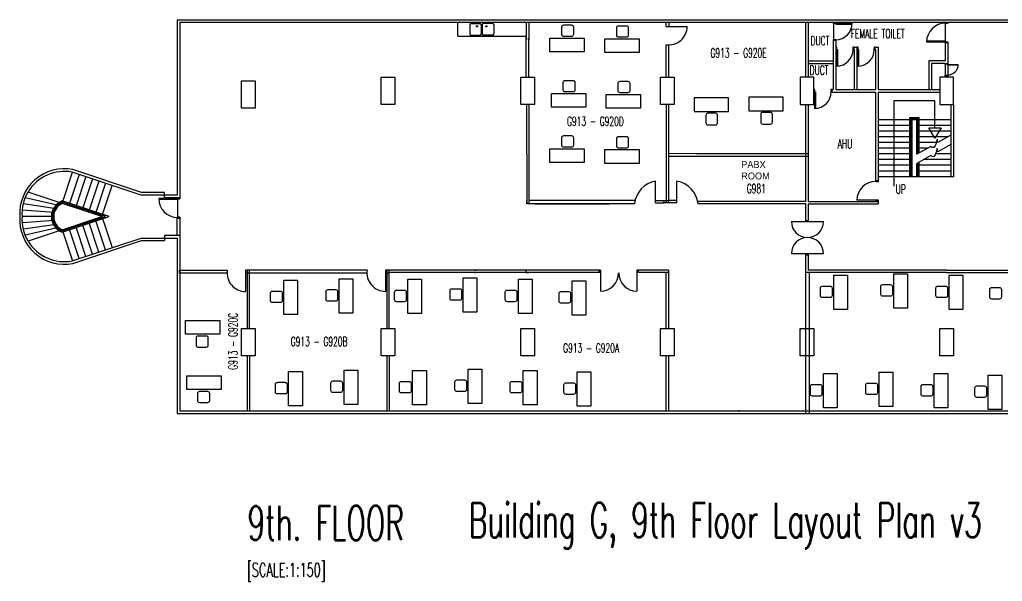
# Model space of a CAD drawing. Header units: feet. Extents: x -1.1 to 56.9, y 7.3 to 23.6.
# Drawn here: x -1.14 to 27.48, y 7.26 to 23.6 of the extents above; entities that cross this region are included whole.
import ezdxf

# ---------------------------------------------------------------- set-up
doc = ezdxf.new("R2010")
doc.units = ezdxf.units.FT
doc.header["$MEASUREMENT"] = 0
doc.layers.add('1', color=1, linetype='Continuous')
doc.layers.add('PLAN', color=7, linetype='Continuous')
doc.styles.add('T400', font='ROMANS.SHX', dxfattribs={"width": 0.6, "height": 400})

msp = doc.modelspace()

# ---------------------------------------------------------------- linework, layer by layer
for p, q in [((11.625, 23.124), (11.625, 23.524)), ((13.628, 18.244), (13.628, 18.335)), ((16.781, 18.335), (13.691, 18.335)), ((17.621, 18.271), (17.625, 18.335)), ((17.625, 18.335), (17.758, 18.335)), ((17.691, 18.337), (17.691, 18.271)), ((13.628, 18.271), (13.628, 18.271)), ((13.868, 18.244), (13.628, 18.244)), ((16.765, 18.244), (13.628, 18.244)), ((17.691, 18.271), (17.621, 18.271)), ((17.761, 18.271), (17.691, 18.271)), ((18.808, 18.31), (18.609, 18.31)), ((18.72, 18.244), (18.617, 18.244)), ((3.516, 16.229), (3.516, 16.315)), ((3.516, 16.315), (4.906, 16.315)), ((4.9, 16.229), (3.516, 16.229)), ((21.749, 16.311), (21.749, 16.273)), ((17.92, 14.616), (17.92, 14.578)), ((21.587, 14.616), (21.587, 14.578)), ((17.758, 12.22), (19.821, 12.22)), ((19.821, 12.22), (19.783, 12.22)), ((19.821, 12.22), (19.859, 12.22)), ((21.587, 12.22), (21.587, 12.22))]:
    msp.add_line(p, q)
at = {"color": 0}
for p, q in [((25.811, 23.524), (25.887, 23.524)), ((25.82, 23.499), (25.82, 23.524)), ((25.82, 23.499), (25.845, 23.499)), ((25.845, 23.499), (25.845, 23.491)), ((25.887, 23.491), (25.845, 23.491)), ((25.887, 23.524), (25.887, 23.491)), ((25.764, 22.95), (25.271, 22.95)), ((25.82, 22.975), (25.272, 22.975)), ((25.82, 22.95), (25.764, 22.95)), ((25.82, 22.95), (25.82, 22.975)), ((25.82, 22.95), (25.845, 22.95)), ((25.82, 22.925), (25.82, 22.95)), ((25.887, 22.925), (25.82, 22.925)), ((25.845, 22.95), (25.845, 22.958)), ((25.845, 22.958), (25.887, 22.958)), ((25.887, 22.958), (25.887, 22.925)), ((23.782, 18.92), (23.858, 18.92)), ((23.791, 18.895), (23.791, 18.92)), ((23.791, 18.895), (23.817, 18.895)), ((23.817, 18.895), (23.817, 18.887)), ((23.858, 18.92), (23.858, 18.887)), ((23.858, 18.887), (23.817, 18.887)), ((3.402, 18.395), (2.909, 18.395)), ((3.458, 18.37), (2.91, 18.37)), ((3.458, 18.395), (3.402, 18.395)), ((3.458, 18.42), (3.458, 18.395)), ((3.525, 18.42), (3.458, 18.42)), ((3.458, 18.395), (3.458, 18.37)), ((3.458, 18.395), (3.483, 18.395)), ((3.483, 18.395), (3.483, 18.387)), ((3.483, 18.387), (3.525, 18.387)), ((3.525, 18.387), (3.525, 18.42)), ((23.735, 18.346), (23.242, 18.346)), ((23.791, 18.346), (23.735, 18.346)), ((23.858, 18.32), (23.782, 18.32)), ((23.791, 18.346), (23.791, 18.371)), ((23.791, 18.346), (23.817, 18.346)), ((23.791, 18.32), (23.791, 18.346)), ((23.817, 18.354), (23.858, 18.354)), ((23.817, 18.346), (23.817, 18.354)), ((23.858, 18.354), (23.858, 18.32)), ((3.449, 17.821), (3.525, 17.821)), ((3.458, 17.846), (3.483, 17.846)), ((3.458, 17.846), (3.458, 17.821)), ((3.483, 17.846), (3.483, 17.854)), ((3.525, 17.854), (3.483, 17.854)), ((3.525, 17.821), (3.525, 17.854))]:
    msp.add_line(p, q, dxfattribs=at)
at = {"elevation": 0.75}
for points in [[(14.304, 23.065), (15.304, 23.065), (15.304, 22.665), (14.304, 22.665)], [(15.9, 23.041), (16.9, 23.041), (16.9, 22.641), (15.9, 22.641)], [(14.345, 21.451), (15.345, 21.451), (15.345, 21.051), (14.345, 21.051)], [(15.942, 21.427), (16.942, 21.427), (16.942, 21.027), (15.942, 21.027)], [(18.5, 20.924), (19.5, 20.924), (19.5, 21.324), (18.5, 21.324)], [(20.097, 20.948), (21.097, 20.948), (21.097, 21.348), (20.097, 21.348)], [(14.304, 19.843), (15.304, 19.843), (15.304, 19.443), (14.304, 19.443)], [(15.9, 19.819), (16.9, 19.819), (16.9, 19.419), (15.9, 19.419)], [(8.166, 15.062), (8.166, 16.062), (8.566, 16.062), (8.566, 15.062)], [(10.164, 15.048), (10.164, 16.048), (10.564, 16.048), (10.564, 15.048)], [(11.778, 15.09), (11.778, 16.09), (12.178, 16.09), (12.178, 15.09)], [(13.386, 15.048), (13.386, 16.048), (13.786, 16.048), (13.786, 15.048)], [(22.566, 15.168), (22.566, 16.168), (22.966, 16.168), (22.966, 15.168)], [(24.32, 15.209), (24.32, 16.209), (24.72, 16.209), (24.72, 15.209)], [(25.929, 15.168), (25.929, 16.168), (26.329, 16.168), (26.329, 15.168)], [(6.552, 15.02), (6.552, 16.02), (6.952, 16.02), (6.952, 15.02)], [(14.952, 15.006), (14.952, 16.006), (15.352, 16.006), (15.352, 15.006)], [(4.691, 14.45), (3.691, 14.45), (3.691, 14.85), (4.691, 14.85)], [(4.732, 12.836), (3.732, 12.836), (3.732, 13.236), (4.732, 13.236)], [(6.693, 12.365), (6.693, 13.365), (7.093, 13.365), (7.093, 12.365)], [(8.307, 12.407), (8.307, 13.407), (8.707, 13.407), (8.707, 12.407)], [(10.305, 12.392), (10.305, 13.392), (10.705, 13.392), (10.705, 12.392)], [(11.919, 12.434), (11.919, 13.434), (12.319, 13.434), (12.319, 12.434)], [(13.527, 12.392), (13.527, 13.392), (13.927, 13.392), (13.927, 12.392)], [(15.094, 12.351), (15.094, 13.351), (15.494, 13.351), (15.494, 12.351)], [(22.272, 12.304), (22.272, 13.304), (22.672, 13.304), (22.672, 12.304)], [(23.886, 12.346), (23.886, 13.346), (24.286, 13.346), (24.286, 12.346)], [(25.495, 12.304), (25.495, 13.304), (25.895, 13.304), (25.895, 12.304)], [(27.061, 12.262), (27.061, 13.262), (27.461, 13.262), (27.461, 12.262)]]:
    msp.add_lwpolyline(points, close=True, dxfattribs=at)
at = {"color": 0}
for centre, start, end in [((25.82, 22.95), 90, 180), ((23.791, 18.346), 90, 180), ((3.458, 18.395), 180, 270)]:
    msp.add_arc(centre, 0.549, start, end, dxfattribs=at)
at = {"layer": '1', "color": 0}
for p, q in [((17.682, 23.524), (17.682, 23.405)), ((17.768, 23.524), (17.768, 23.405)), ((17.765, 19.714), (18.574, 19.706)), ((17.765, 19.629), (18.029, 19.629)), ((18.029, 19.629), (21.815, 19.629)), ((18.574, 19.706), (21.818, 19.706)), ((17.382, 18.335), (17.625, 18.335)), ((18.001, 18.335), (17.758, 18.335)), ((13.868, 18.244), (13.628, 18.244)), ((17.382, 18.271), (17.621, 18.271)), ((18.001, 18.271), (17.761, 18.271)), ((21.749, 18.244), (18.715, 18.244)), ((21.753, 18.244), (18.72, 18.244)), ((21.749, 18.31), (18.803, 18.31)), ((21.753, 18.31), (18.808, 18.31)), ((8.977, 16.315), (5.439, 16.312)), ((5.558, 16.312), (5.439, 16.312)), ((5.5, 14.627), (5.5, 16.312)), ((9.629, 16.315), (9.51, 16.315)), ((9.566, 14.627), (9.566, 16.312)), ((8.971, 16.229), (5.439, 16.226)), ((5.558, 16.226), (5.439, 16.226)), ((9.629, 16.229), (9.51, 16.229)), ((21.749, 16.244), (21.749, 15.66)), ((21.852, 16.244), (21.852, 15.66)), ((21.749, 15.66), (21.749, 12.16)), ((21.852, 15.66), (21.852, 12.16))]:
    msp.add_line(p, q, dxfattribs=at)
at = {"layer": 'PLAN', "color": 0}
for p, q in [((3.449, 23.6), (3.449, 18.496)), ((3.449, 23.6), (28.331, 23.6)), ((3.525, 23.524), (3.525, 18.42)), ((3.525, 23.524), (28.331, 23.524)), ((11.999, 23.486), (12.266, 23.486)), ((12.632, 23.486), (12.365, 23.486)), ((21.749, 23.524), (21.749, 21.929)), ((21.825, 23.524), (21.825, 21.929)), ((22.558, 23.491), (22.558, 23.524)), ((22.558, 23.524), (22.625, 23.524)), ((22.599, 23.491), (22.558, 23.491)), ((22.558, 23.491), (22.558, 23.024)), ((22.599, 23.499), (22.599, 23.491)), ((22.625, 23.499), (22.599, 23.499)), ((22.625, 23.524), (22.625, 23.499)), ((22.625, 23.499), (22.681, 23.499)), ((22.625, 23.499), (22.625, 23.474)), ((22.625, 23.474), (23.107, 23.474)), ((22.681, 23.499), (23.107, 23.499)), ((25.82, 22.975), (25.82, 23.499)), ((11.966, 23.453), (11.966, 23.186)), ((12.299, 23.453), (12.299, 23.186)), ((12.332, 23.453), (12.332, 23.186)), ((12.665, 23.453), (12.665, 23.186)), ((11.625, 23.124), (13.615, 23.124)), ((11.999, 23.153), (12.266, 23.153)), ((12.632, 23.153), (12.365, 23.153)), ((13.625, 23.058), (13.625, 23.024)), ((13.625, 23.058), (13.625, 23.024)), ((13.691, 23.058), (13.691, 23.024)), ((13.691, 23.058), (13.691, 23.024)), ((22.625, 22.991), (22.549, 22.991)), ((22.549, 22.991), (22.549, 21.567)), ((22.558, 22.991), (22.558, 23.024)), ((22.558, 23.024), (22.599, 23.024)), ((22.599, 23.016), (22.599, 23.024)), ((22.625, 23.016), (22.599, 23.016)), ((22.625, 23.016), (22.625, 22.991)), ((22.625, 22.991), (22.625, 22.984)), ((22.625, 22.991), (22.625, 21.567)), ((25.82, 22.925), (25.811, 22.925)), ((25.811, 22.925), (25.811, 22.405)), ((25.887, 22.925), (25.887, 21.929)), ((22.658, 22.8), (22.625, 22.8)), ((22.625, 22.8), (22.625, 22.734)), ((22.625, 22.734), (22.65, 22.734)), ((22.65, 22.759), (22.658, 22.759)), ((22.65, 22.734), (22.65, 22.759)), ((22.65, 22.734), (22.65, 22.677)), ((22.65, 22.734), (22.675, 22.734)), ((22.65, 22.677), (22.65, 22.251)), ((22.658, 22.759), (22.658, 22.8)), ((22.675, 22.734), (22.675, 22.252)), ((23.125, 22.8), (23.125, 22.759)), ((23.158, 22.8), (23.125, 22.8)), ((23.133, 22.759), (23.125, 22.759)), ((23.133, 22.734), (23.133, 22.759)), ((23.133, 22.734), (23.158, 22.734)), ((23.158, 22.8), (23.241, 22.8)), ((23.158, 22.734), (23.158, 22.8)), ((23.158, 22.734), (23.165, 22.734)), ((23.165, 22.734), (23.165, 21.567)), ((23.275, 22.8), (23.241, 22.8)), ((23.241, 22.8), (23.241, 22.734)), ((23.241, 22.8), (23.241, 21.567)), ((23.241, 22.734), (23.267, 22.734)), ((23.267, 22.759), (23.275, 22.759)), ((23.267, 22.734), (23.267, 22.759)), ((23.267, 22.734), (23.267, 22.677)), ((23.267, 22.734), (23.292, 22.734)), ((23.267, 22.677), (23.267, 22.251)), ((23.275, 22.759), (23.275, 22.8)), ((23.292, 22.734), (23.292, 22.252)), ((23.775, 22.8), (23.741, 22.8)), ((23.741, 22.8), (23.741, 22.759)), ((23.749, 22.759), (23.741, 22.759)), ((23.749, 22.734), (23.749, 22.759)), ((23.749, 22.734), (23.775, 22.734)), ((23.775, 22.8), (23.858, 22.8)), ((23.775, 22.734), (23.775, 22.8)), ((23.775, 22.734), (23.782, 22.734)), ((23.782, 22.734), (23.782, 21.567)), ((23.858, 22.8), (23.858, 21.567)), ((21.825, 22.4), (22.549, 22.4)), ((21.825, 22.324), (22.549, 22.324)), ((25.335, 22.405), (25.335, 21.567)), ((25.811, 22.405), (25.335, 22.405)), ((25.411, 22.329), (25.411, 21.567)), ((25.811, 22.329), (25.411, 22.329)), ((25.811, 22.329), (25.811, 21.929)), ((25.811, 22.296), (25.811, 22.329)), ((25.811, 22.329), (25.887, 22.329)), ((25.877, 22.329), (25.877, 22.304)), ((25.852, 22.296), (25.811, 22.296)), ((25.852, 22.304), (25.852, 22.296)), ((25.877, 22.304), (25.852, 22.304)), ((25.877, 22.304), (25.877, 22.283)), ((25.877, 22.3), (25.922, 22.3)), ((25.877, 22.283), (26.195, 22.283)), ((25.922, 22.3), (26.195, 22.3)), ((25.811, 21.953), (25.811, 21.986)), ((25.811, 21.986), (25.852, 21.986)), ((25.887, 21.953), (25.811, 21.953)), ((25.852, 21.978), (25.852, 21.986)), ((25.877, 21.978), (25.852, 21.978)), ((25.877, 21.991), (25.877, 21.953)), ((22.02, 21.567), (21.987, 21.567)), ((21.987, 21.567), (21.987, 21.5)), ((21.987, 21.5), (22.012, 21.5)), ((22.012, 21.526), (22.02, 21.526)), ((22.012, 21.5), (22.012, 21.526)), ((22.012, 21.5), (22.012, 21.444)), ((22.012, 21.5), (22.037, 21.5)), ((22.02, 21.526), (22.02, 21.567)), ((22.037, 21.5), (22.037, 21.018)), ((22.487, 21.567), (22.487, 21.526)), ((22.52, 21.567), (22.487, 21.567)), ((22.495, 21.526), (22.487, 21.526)), ((22.495, 21.5), (22.495, 21.526)), ((22.495, 21.5), (22.52, 21.5)), ((22.52, 21.567), (22.549, 21.567)), ((22.52, 21.5), (22.52, 21.567)), ((22.52, 21.5), (22.52, 21.491)), ((22.52, 21.491), (23.782, 21.491)), ((22.625, 21.567), (23.782, 21.567)), ((23.782, 21.491), (23.782, 18.92)), ((23.858, 21.567), (25.653, 21.567)), ((23.858, 21.491), (25.653, 21.491)), ((23.858, 21.491), (23.858, 18.92)), ((22.012, 21.444), (22.012, 21.018)), ((24.321, 21.237), (24.321, 18.752)), ((25.514, 21.237), (24.321, 21.237)), ((25.514, 20.458), (25.514, 21.237)), ((21.749, 21.129), (21.749, 18.311)), ((21.825, 21.129), (21.825, 18.311)), ((25.977, 21.129), (25.977, 19.03)), ((26.053, 21.129), (26.053, 19.03)), ((23.858, 20.691), (24.784, 20.691)), ((24.784, 20.758), (25.051, 20.758)), ((24.784, 19.03), (24.784, 20.758)), ((24.818, 20.724), (25.018, 20.724)), ((24.818, 19.03), (24.818, 20.724)), ((24.818, 20.691), (25.018, 20.691)), ((24.851, 19.03), (24.851, 20.691)), ((24.984, 19.683), (24.984, 20.691)), ((25.018, 19.701), (25.018, 20.724)), ((25.051, 19.72), (25.051, 20.758)), ((25.051, 20.691), (25.977, 20.691)), ((24.784, 20.525), (23.858, 20.525)), ((24.784, 20.359), (23.858, 20.359)), ((24.851, 20.525), (24.818, 20.525)), ((24.851, 20.359), (24.818, 20.359)), ((25.018, 20.525), (24.984, 20.525)), ((25.018, 20.359), (24.984, 20.359)), ((25.977, 20.525), (25.051, 20.525)), ((25.977, 20.359), (25.051, 20.359)), ((24.784, 20.193), (23.858, 20.193)), ((24.851, 20.193), (24.818, 20.193)), ((25.018, 20.193), (24.984, 20.193)), ((25.9, 20.193), (25.051, 20.193)), ((25.977, 20.236), (25.595, 20.023)), ((24.784, 20.027), (23.858, 20.027)), ((24.784, 19.861), (23.858, 19.861)), ((24.851, 20.027), (24.818, 20.027)), ((24.851, 19.861), (24.818, 19.861)), ((25.018, 20.027), (24.984, 20.027)), ((25.391, 19.909), (24.984, 19.683)), ((25.018, 19.861), (24.984, 19.861)), ((25.552, 20.027), (25.051, 20.027)), ((25.304, 19.861), (25.051, 19.861)), ((25.977, 19.972), (25.595, 19.759)), ((24.784, 19.695), (23.858, 19.695)), ((24.784, 19.529), (23.858, 19.529)), ((24.851, 19.695), (24.818, 19.695)), ((24.851, 19.529), (24.818, 19.529)), ((25.018, 19.695), (24.984, 19.695)), ((25.391, 19.646), (24.984, 19.419)), ((25.977, 19.529), (25.181, 19.529)), ((25.977, 19.695), (25.531, 19.695)), ((2.413, 18.572), (0.413, 19.237)), ((24.784, 19.363), (23.858, 19.363)), ((24.784, 19.196), (23.858, 19.196)), ((24.851, 19.363), (24.818, 19.363)), ((24.851, 19.363), (24.818, 19.363)), ((24.851, 19.196), (24.818, 19.196)), ((24.851, 19.196), (24.818, 19.196)), ((24.984, 19.03), (24.984, 19.419)), ((25.018, 19.363), (24.984, 19.363)), ((25.018, 19.196), (24.984, 19.196)), ((25.018, 19.03), (25.018, 19.437)), ((25.051, 19.03), (25.051, 19.456)), ((25.977, 19.363), (25.051, 19.363)), ((25.977, 19.196), (25.051, 19.196)), ((0.101, 18.255), (0.402, 19.161)), ((0.594, 19.097), (0.293, 18.192)), ((2.401, 18.496), (0.394, 19.163)), ((0.786, 19.033), (0.485, 18.128)), ((0.978, 18.969), (0.677, 18.064)), ((1.17, 18.905), (0.869, 18)), ((26.053, 19.03), (23.858, 19.03)), ((24.851, 19.03), (24.818, 19.03)), ((1.362, 18.842), (1.061, 17.936)), ((1.253, 17.872), (1.554, 18.778)), ((-0.001, 18.191), (-0.975, 18.419)), ((0.101, 18.255), (-0.892, 18.585)), ((3.449, 18.496), (2.401, 18.496)), ((3.08, 18.572), (2.413, 18.572)), ((3.08, 18.42), (3.08, 18.572)), ((3.525, 18.42), (3.08, 18.42)), ((3.458, 18.42), (3.449, 18.42)), ((3.458, 18.37), (3.458, 17.846)), ((3.525, 18.42), (3.525, 18.387)), ((23.858, 18.32), (23.858, 18.244)), ((-0.13, 17.991), (-1.06, 18.058)), ((-0.08, 18.101), (-1.031, 18.242)), ((13.868, 18.244), (16.034, 18.244)), ((21.749, 18.244), (21.749, 17.727)), ((21.825, 18.311), (23.858, 18.311)), ((21.825, 18.244), (21.825, 17.727)), ((21.825, 18.244), (23.858, 18.244)), ((-0.147, 17.872), (-1.06, 17.872)), ((-0.13, 17.753), (-1.06, 17.687)), ((1.17, 16.839), (0.869, 17.745)), ((1.362, 16.903), (1.061, 17.808)), ((1.253, 17.872), (1.554, 16.967)), ((3.449, 17.324), (3.449, 17.821)), ((3.525, 17.854), (3.525, 17.324)), ((-0.08, 17.644), (-1.031, 17.503)), ((-0.001, 17.554), (-0.975, 17.326)), ((0.101, 17.489), (-0.892, 17.159)), ((0.101, 17.489), (0.402, 16.584)), ((0.594, 16.648), (0.293, 17.553)), ((0.786, 16.712), (0.485, 17.617)), ((0.978, 16.775), (0.677, 17.681)), ((0.394, 16.581), (2.401, 17.248)), ((0.413, 16.508), (2.413, 17.172)), ((2.401, 17.248), (3.449, 17.248)), ((2.413, 17.172), (3.08, 17.172)), ((3.004, 17.248), (3.08, 17.248)), ((3.08, 17.324), (3.08, 17.172)), ((3.525, 17.324), (3.08, 17.324)), ((3.449, 17.248), (3.449, 12.144)), ((3.525, 17.324), (3.525, 12.22)), ((21.749, 17.264), (21.749, 17.258)), ((21.825, 17.261), (21.825, 17.26)), ((21.749, 16.794), (21.749, 16.244)), ((21.825, 16.794), (21.825, 16.311)), ((11.308, 16.311), (9.625, 16.311)), ((11.308, 16.244), (9.625, 16.244)), ((15.771, 16.311), (11.308, 16.311)), ((15.771, 16.244), (11.308, 16.244)), ((12.141, 16.311), (12.108, 16.311)), ((12.141, 16.244), (12.108, 16.244)), ((15.738, 16.244), (15.738, 16.311)), ((15.738, 16.244), (15.738, 16.311)), ((17.758, 16.311), (16.838, 16.311)), ((17.758, 16.244), (16.838, 16.244)), ((16.871, 16.244), (16.871, 16.311)), ((16.871, 16.244), (16.871, 16.311)), ((22.22, 16.244), (21.749, 16.244)), ((25.853, 16.311), (21.825, 16.311)), ((22.22, 16.311), (21.825, 16.311)), ((25.853, 16.244), (21.825, 16.244)), ((25.853, 16.311), (31.173, 16.309)), ((25.853, 16.244), (31.173, 16.239)), ((3.449, 12.144), (33.987, 12.144)), ((3.525, 12.22), (33.987, 12.22))]:
    msp.add_line(p, q, dxfattribs=at)
at = {"layer": 'PLAN', "color": 0, "linetype": 'Continuous'}
for p, q in [((7.749, 23.524), (7.825, 23.524)), ((13.615, 23.524), (13.615, 23.058)), ((13.691, 23.524), (13.691, 23.058)), ((14.65, 23.167, 1.5), (14.65, 23.392, 1.5)), ((14.706, 23.448, 1.5), (14.931, 23.448, 1.5)), ((14.987, 23.392, 1.5), (14.987, 23.167, 1.5)), ((16.247, 23.143, 1.5), (16.247, 23.368, 1.5)), ((16.303, 23.425, 1.5), (16.528, 23.425, 1.5)), ((16.584, 23.368, 1.5), (16.584, 23.143, 1.5)), ((17.682, 23.405), (18.302, 23.405)), ((13.615, 21.929), (13.615, 23.085)), ((13.691, 23.024), (13.691, 23.058)), ((13.691, 21.929), (13.691, 23.058)), ((14.931, 23.111, 1.5), (14.706, 23.111, 1.5)), ((16.528, 23.087, 1.5), (16.303, 23.087, 1.5)), ((17.682, 22.872), (17.682, 21.929)), ((17.758, 22.866), (17.758, 21.929)), ((14.692, 21.553, 1.5), (14.692, 21.778, 1.5)), ((14.748, 21.834, 1.5), (14.973, 21.834, 1.5)), ((15.029, 21.778, 1.5), (15.029, 21.553, 1.5)), ((16.288, 21.529, 1.5), (16.288, 21.754, 1.5)), ((16.345, 21.811, 1.5), (16.57, 21.811, 1.5)), ((16.626, 21.754, 1.5), (16.626, 21.529, 1.5)), ((14.973, 21.497, 1.5), (14.748, 21.497, 1.5)), ((16.57, 21.473, 1.5), (16.345, 21.473, 1.5)), ((13.625, 21.129), (13.628, 18.271)), ((13.691, 21.129), (13.691, 18.244)), ((17.691, 21.129), (17.691, 18.337)), ((17.758, 21.129), (17.758, 18.271)), ((20.724, 20.902, 1.5), (20.499, 20.902, 1.5)), ((18.846, 20.822, 1.5), (18.846, 20.597, 1.5)), ((19.128, 20.878, 1.5), (18.903, 20.878, 1.5)), ((19.184, 20.597, 1.5), (19.184, 20.822, 1.5)), ((20.443, 20.846, 1.5), (20.443, 20.621, 1.5)), ((20.781, 20.621, 1.5), (20.781, 20.846, 1.5)), ((18.903, 20.54, 1.5), (19.128, 20.54, 1.5)), ((20.499, 20.564, 1.5), (20.724, 20.564, 1.5)), ((14.65, 19.945, 1.5), (14.65, 20.17, 1.5)), ((14.706, 20.226, 1.5), (14.931, 20.226, 1.5)), ((14.987, 20.17, 1.5), (14.987, 19.945, 1.5)), ((16.247, 19.921, 1.5), (16.247, 20.146, 1.5)), ((16.303, 20.202, 1.5), (16.528, 20.202, 1.5)), ((16.584, 20.146, 1.5), (16.584, 19.921, 1.5)), ((14.931, 19.889, 1.5), (14.706, 19.889, 1.5)), ((16.528, 19.865, 1.5), (16.303, 19.865, 1.5)), ((17.382, 18.267), (17.382, 18.9)), ((18.001, 18.267), (18.001, 18.9)), ((21.735, 17.761), (21.825, 17.761)), ((21.335, 17.727), (22.268, 17.727)), ((21.335, 16.794), (22.268, 16.794)), ((21.749, 16.761), (21.825, 16.761)), ((5.439, 16.312), (5.439, 15.692)), ((5.558, 14.616), (5.558, 16.312)), ((9.51, 16.315), (9.51, 15.695)), ((9.625, 14.616), (9.625, 16.312)), ((12.108, 16.311), (12.141, 16.311)), ((12.108, 16.311), (12.141, 16.311)), ((12.108, 16.244), (12.141, 16.244)), ((13.615, 16.244), (13.615, 16.311)), ((13.615, 16.244), (13.691, 16.244)), ((15.738, 16.311), (15.738, 16.244)), ((15.771, 16.311), (15.771, 15.702)), ((16.838, 16.311), (16.838, 15.702)), ((16.871, 16.311), (16.871, 16.244)), ((17.682, 16.244), (17.682, 14.616)), ((17.758, 16.311), (17.758, 14.616)), ((7.838, 15.746, 1.5), (8.063, 15.746, 1.5)), ((11.451, 15.773, 1.5), (11.676, 15.773, 1.5)), ((22.183, 15.57, 1.5), (22.183, 15.795, 1.5)), ((22.239, 15.851, 1.5), (22.464, 15.851, 1.5)), ((22.52, 15.795, 1.5), (22.52, 15.57, 1.5)), ((23.937, 15.612, 1.5), (23.937, 15.837, 1.5)), ((23.993, 15.893, 1.5), (24.218, 15.893, 1.5)), ((24.275, 15.837, 1.5), (24.275, 15.612, 1.5)), ((25.545, 15.57, 1.5), (25.545, 15.795, 1.5)), ((25.601, 15.851, 1.5), (25.826, 15.851, 1.5)), ((25.883, 15.795, 1.5), (25.883, 15.57, 1.5)), ((27.112, 15.528, 1.5), (27.112, 15.753, 1.5)), ((27.168, 15.81, 1.5), (27.393, 15.81, 1.5)), ((27.449, 15.753, 1.5), (27.449, 15.528, 1.5)), ((6.168, 15.423, 1.5), (6.168, 15.648, 1.5)), ((6.224, 15.704, 1.5), (6.449, 15.704, 1.5)), ((6.506, 15.648, 1.5), (6.506, 15.423, 1.5)), ((7.782, 15.465, 1.5), (7.782, 15.69, 1.5)), ((8.12, 15.69, 1.5), (8.12, 15.465, 1.5)), ((9.78, 15.45, 1.5), (9.78, 15.675, 1.5)), ((9.837, 15.732, 1.5), (10.062, 15.732, 1.5)), ((10.118, 15.675, 1.5), (10.118, 15.45, 1.5)), ((11.394, 15.492, 1.5), (11.394, 15.717, 1.5)), ((11.732, 15.717, 1.5), (11.732, 15.492, 1.5)), ((13.003, 15.45, 1.5), (13.003, 15.675, 1.5)), ((13.059, 15.732, 1.5), (13.284, 15.732, 1.5)), ((13.34, 15.675, 1.5), (13.34, 15.45, 1.5)), ((14.569, 15.409, 1.5), (14.569, 15.634, 1.5)), ((14.625, 15.69, 1.5), (14.85, 15.69, 1.5)), ((14.906, 15.634, 1.5), (14.906, 15.409, 1.5)), ((22.464, 15.514, 1.5), (22.239, 15.514, 1.5)), ((24.218, 15.556, 1.5), (23.993, 15.556, 1.5)), ((25.826, 15.514, 1.5), (25.601, 15.514, 1.5)), ((27.393, 15.472, 1.5), (27.168, 15.472, 1.5)), ((6.449, 15.367, 1.5), (6.224, 15.367, 1.5)), ((8.063, 15.408, 1.5), (7.838, 15.408, 1.5)), ((10.062, 15.394, 1.5), (9.837, 15.394, 1.5)), ((11.676, 15.436, 1.5), (11.451, 15.436, 1.5)), ((13.284, 15.394, 1.5), (13.059, 15.394, 1.5)), ((14.85, 15.352, 1.5), (14.625, 15.352, 1.5)), ((4.007, 14.123, 1.5), (4.007, 14.348, 1.5)), ((4.063, 14.404, 1.5), (4.288, 14.404, 1.5)), ((4.344, 14.348, 1.5), (4.344, 14.123, 1.5)), ((4.288, 14.066, 1.5), (4.063, 14.066, 1.5)), ((5.482, 13.816), (5.482, 12.22)), ((5.558, 13.816), (5.558, 12.22)), ((9.549, 13.816), (9.549, 12.22)), ((9.625, 13.816), (9.625, 12.22)), ((17.682, 13.816), (17.682, 12.22)), ((17.758, 13.816), (17.758, 12.22)), ((6.309, 12.767, 1.5), (6.309, 12.992, 1.5)), ((6.366, 13.049, 1.5), (6.591, 13.049, 1.5)), ((6.647, 12.992, 1.5), (6.647, 12.767, 1.5)), ((7.923, 12.809, 1.5), (7.923, 13.034, 1.5)), ((7.98, 13.09, 1.5), (8.205, 13.09, 1.5)), ((8.261, 13.034, 1.5), (8.261, 12.809, 1.5)), ((9.922, 12.795, 1.5), (9.922, 13.02, 1.5)), ((9.978, 13.076, 1.5), (10.203, 13.076, 1.5)), ((10.259, 13.02, 1.5), (10.259, 12.795, 1.5)), ((11.536, 12.837, 1.5), (11.536, 13.062, 1.5)), ((11.592, 13.118, 1.5), (11.817, 13.118, 1.5)), ((11.873, 13.062, 1.5), (11.873, 12.837, 1.5)), ((13.144, 12.795, 1.5), (13.144, 13.02, 1.5)), ((13.2, 13.076, 1.5), (13.425, 13.076, 1.5)), ((13.481, 13.02, 1.5), (13.481, 12.795, 1.5)), ((14.71, 12.753, 1.5), (14.71, 12.978, 1.5)), ((14.766, 13.034, 1.5), (14.991, 13.034, 1.5)), ((15.048, 12.978, 1.5), (15.048, 12.753, 1.5)), ((21.889, 12.706, 1.5), (21.889, 12.931, 1.5)), ((21.945, 12.988, 1.5), (22.17, 12.988, 1.5)), ((22.226, 12.931, 1.5), (22.226, 12.706, 1.5)), ((23.503, 12.748, 1.5), (23.503, 12.973, 1.5)), ((23.559, 13.029, 1.5), (23.784, 13.029, 1.5)), ((23.841, 12.973, 1.5), (23.841, 12.748, 1.5)), ((25.111, 12.706, 1.5), (25.111, 12.931, 1.5)), ((25.167, 12.988, 1.5), (25.392, 12.988, 1.5)), ((25.449, 12.931, 1.5), (25.449, 12.706, 1.5)), ((26.678, 12.665, 1.5), (26.678, 12.89, 1.5)), ((26.734, 12.946, 1.5), (26.959, 12.946, 1.5)), ((27.015, 12.89, 1.5), (27.015, 12.665, 1.5)), ((4.049, 12.509, 1.5), (4.049, 12.734, 1.5)), ((4.105, 12.79, 1.5), (4.33, 12.79, 1.5)), ((4.386, 12.734, 1.5), (4.386, 12.509, 1.5)), ((6.591, 12.711, 1.5), (6.366, 12.711, 1.5)), ((8.205, 12.753, 1.5), (7.98, 12.753, 1.5)), ((10.203, 12.739, 1.5), (9.978, 12.739, 1.5)), ((11.817, 12.78, 1.5), (11.592, 12.78, 1.5)), ((13.425, 12.739, 1.5), (13.2, 12.739, 1.5)), ((14.991, 12.697, 1.5), (14.766, 12.697, 1.5)), ((22.17, 12.65, 1.5), (21.945, 12.65, 1.5)), ((23.784, 12.692, 1.5), (23.559, 12.692, 1.5)), ((25.392, 12.65, 1.5), (25.167, 12.65, 1.5)), ((26.959, 12.608, 1.5), (26.734, 12.608, 1.5)), ((4.33, 12.452, 1.5), (4.105, 12.452, 1.5))]:
    msp.add_line(p, q, dxfattribs=at)
at = {"layer": 'PLAN', "color": 0}
for points in [[(5.32, 21.022), (5.32, 21.822), (5.72, 21.822), (5.72, 21.022)], [(5.32, 21.022), (5.32, 21.822), (5.72, 21.822), (5.72, 21.022)], [(9.387, 21.129), (9.387, 21.929), (9.787, 21.929), (9.787, 21.129)], [(9.387, 21.129), (9.387, 21.929), (9.787, 21.929), (9.787, 21.129)], [(13.453, 21.129), (13.453, 21.929), (13.853, 21.929), (13.853, 21.129)], [(13.453, 21.129), (13.453, 21.929), (13.853, 21.929), (13.853, 21.129)], [(17.52, 21.129), (17.52, 21.929), (17.92, 21.929), (17.92, 21.129)], [(17.52, 21.129), (17.52, 21.929), (17.92, 21.929), (17.92, 21.129)], [(21.987, 21.129), (21.987, 21.929), (21.587, 21.929), (21.587, 21.129)], [(21.987, 21.129), (21.987, 21.929), (21.587, 21.929), (21.587, 21.129)], [(26.053, 21.129), (26.053, 21.929), (25.653, 21.929), (25.653, 21.129)], [(26.053, 21.129), (26.053, 21.929), (25.653, 21.929), (25.653, 21.129)], [(25.514, 20.148), (25.335, 20.458), (25.693, 20.458)], [(5.32, 13.816), (5.32, 14.616), (5.72, 14.616), (5.72, 13.816)], [(5.32, 13.816), (5.32, 14.616), (5.72, 14.616), (5.72, 13.816)], [(5.32, 13.816), (5.32, 14.616), (5.72, 14.616), (5.72, 13.816)], [(5.32, 13.816), (5.32, 14.616), (5.72, 14.616), (5.72, 13.816)], [(9.387, 13.816), (9.387, 14.616), (9.787, 14.616), (9.787, 13.816)], [(9.387, 13.816), (9.387, 14.616), (9.787, 14.616), (9.787, 13.816)], [(13.453, 13.816), (13.453, 14.616), (13.853, 14.616), (13.853, 13.816)], [(13.453, 13.816), (13.453, 14.616), (13.853, 14.616), (13.853, 13.816)], [(17.52, 13.816), (17.52, 14.616), (17.92, 14.616), (17.92, 13.816)], [(17.52, 13.816), (17.52, 14.616), (17.92, 14.616), (17.92, 13.816)], [(21.587, 13.816), (21.587, 14.616), (21.987, 14.616), (21.987, 13.816)], [(21.587, 13.816), (21.587, 14.616), (21.987, 14.616), (21.987, 13.816)], [(25.653, 13.816), (25.653, 14.616), (26.053, 14.616), (26.053, 13.816)], [(25.653, 13.816), (25.653, 14.616), (26.053, 14.616), (26.053, 13.816)]]:
    msp.add_lwpolyline(points, close=True, dxfattribs=at)
msp.add_lwpolyline([(-0.892, 17.159, -0.153003), (-1.06, 17.872, -0.153003), (-0.892, 18.585, -0.153003)], format="xyb", dxfattribs=at)
for points in [[(1.465, 17.872), (0.098, 18.326, 0.687639), (0.098, 17.418)], [(1.359, 17.872), (0.099, 18.291, 0.668729), (0.099, 17.454)], [(1.253, 17.872), (0.101, 18.255, 0.647887), (0.101, 17.489)]]:
    msp.add_lwpolyline(points, format="xyb", close=True, dxfattribs=at)
at = {"layer": 'PLAN', "color": 0, "linetype": 'Continuous'}
for centre in [(12.181, 23.406), (12.45, 23.406)]:
    msp.add_circle(centre, 0.0167, dxfattribs=at)
at = {"layer": 'PLAN', "color": 0}
for centre, radius, start, end in [((11.999, 23.453), 0.0333, 90, 180), ((12.266, 23.453), 0.0333, 0, 90), ((12.365, 23.453), 0.0333, 90, 180), ((12.632, 23.453), 0.0333, 0, 90), ((22.625, 23.499), 0.483, 270, 0), ((11.999, 23.186), 0.0333, 180, 270), ((12.266, 23.186), 0.0333, 270, 0), ((12.365, 23.186), 0.0333, 180, 270), ((12.632, 23.186), 0.0333, 270, 360), ((22.65, 22.734), 0.483, 270, 0), ((23.267, 22.734), 0.483, 270, 0), ((25.886, 22.3), 0.309, 268.333, 0), ((22.012, 21.5), 0.483, 270, 0), ((0.162, 17.961), 1.301, 78.8444, 183.8872), ((0.162, 17.961), 1.225, 79.0655, 149.3329), ((0.162, 17.784), 1.301, 176.1128, 281.1556), ((0.162, 17.784), 1.225, 210.6671, 280.9345)]:
    msp.add_arc(centre, radius, start, end, dxfattribs=at)
at = {"layer": 'PLAN', "color": 0, "linetype": 'Continuous'}
for centre, radius, start, end in [((17.759, 23.409), 0.543, 261.7259, 359.5762), ((17.512, 18.16), 0.752, 100.0209, 173.5554), ((17.87, 18.16), 0.752, 6.4446, 79.9791), ((21.801, 17.727), 0.467, 180, 0), ((21.801, 16.794), 0.467, 0, 180), ((5.443, 16.235), 0.543, 171.7259, 269.5762), ((9.514, 16.238), 0.543, 171.7259, 269.5762), ((15.771, 16.235), 0.533, 270, 360), ((16.838, 16.235), 0.533, 180, 270)]:
    msp.add_arc(centre, radius, start, end, dxfattribs=at)
at = {"layer": 'PLAN', "color": 0, "linetype": 'Continuous', "extrusion": (0, 0, -1)}
for centre, major_axis, start_param, end_param in [((14.706, 23.392, 1.5), (-0.0398, 0.0398), 5.497787, 7.068583), ((14.931, 23.392, 1.5), (-0.0398, 0.0398), 0.785398, 2.356194), ((16.303, 23.368, 1.5), (-0.0398, 0.0398), 5.497787, 7.068583), ((16.528, 23.368, 1.5), (-0.0398, 0.0398), 0.785398, 2.356194), ((14.706, 23.167, 1.5), (-0.0398, 0.0398), 3.926991, 5.497787), ((14.931, 23.167, 1.5), (-0.0398, 0.0398), 2.356194, 3.926991), ((16.303, 23.143, 1.5), (-0.0398, 0.0398), 3.926991, 5.497787), ((16.528, 23.143, 1.5), (-0.0398, 0.0398), 2.356194, 3.926991), ((14.748, 21.778, 1.5), (-0.0398, 0.0398), 5.497787, 7.068583), ((14.973, 21.778, 1.5), (-0.0398, 0.0398), 0.785398, 2.356194), ((16.345, 21.754, 1.5), (-0.0398, 0.0398), 5.497787, 7.068583), ((16.57, 21.754, 1.5), (-0.0398, 0.0398), 0.785398, 2.356194), ((14.748, 21.553, 1.5), (-0.0398, 0.0398), 3.926991, 5.497787), ((14.973, 21.553, 1.5), (-0.0398, 0.0398), 2.356194, 3.926991), ((16.345, 21.529, 1.5), (-0.0398, 0.0398), 3.926991, 5.497787), ((16.57, 21.529, 1.5), (-0.0398, 0.0398), 2.356194, 3.926991), ((14.706, 20.17, 1.5), (-0.0398, 0.0398), 5.497787, 7.068583), ((14.931, 20.17, 1.5), (-0.0398, 0.0398), 0.785398, 2.356194), ((16.303, 20.146, 1.5), (-0.0398, 0.0398), 5.497787, 7.068583), ((16.528, 20.146, 1.5), (-0.0398, 0.0398), 0.785398, 2.356194), ((14.706, 19.945, 1.5), (-0.0398, 0.0398), 3.926991, 5.497787), ((14.931, 19.945, 1.5), (-0.0398, 0.0398), 2.356194, 3.926991), ((16.303, 19.921, 1.5), (-0.0398, 0.0398), 3.926991, 5.497787), ((16.528, 19.921, 1.5), (-0.0398, 0.0398), 2.356194, 3.926991), ((7.838, 15.69, 1.5), (-0.0398, -0.0398), 0.785398, 2.356194), ((8.063, 15.69, 1.5), (-0.0398, -0.0398), 2.356194, 3.926991), ((11.451, 15.717, 1.5), (-0.0398, -0.0398), 0.785398, 2.356194), ((11.676, 15.717, 1.5), (-0.0398, -0.0398), 2.356194, 3.926991), ((22.239, 15.795, 1.5), (-0.0398, -0.0398), 0.785398, 2.356194), ((22.464, 15.795, 1.5), (-0.0398, -0.0398), 2.356194, 3.926991), ((23.993, 15.837, 1.5), (-0.0398, -0.0398), 0.785398, 2.356194), ((24.218, 15.837, 1.5), (-0.0398, -0.0398), 2.356194, 3.926991), ((25.601, 15.795, 1.5), (-0.0398, -0.0398), 0.785398, 2.356194), ((25.826, 15.795, 1.5), (-0.0398, -0.0398), 2.356194, 3.926991), ((27.168, 15.753, 1.5), (-0.0398, -0.0398), 0.785398, 2.356194), ((27.393, 15.753, 1.5), (-0.0398, -0.0398), 2.356194, 3.926991), ((6.224, 15.648, 1.5), (-0.0398, -0.0398), 0.785398, 2.356194), ((6.449, 15.648, 1.5), (-0.0398, -0.0398), 2.356194, 3.926991), ((7.838, 15.465, 1.5), (-0.0398, -0.0398), 5.497787, 7.068583), ((8.063, 15.465, 1.5), (-0.0398, -0.0398), 3.926991, 5.497787), ((9.837, 15.675, 1.5), (-0.0398, -0.0398), 0.785398, 2.356194), ((10.062, 15.675, 1.5), (-0.0398, -0.0398), 2.356194, 3.926991), ((11.451, 15.492, 1.5), (-0.0398, -0.0398), 5.497787, 7.068583), ((11.676, 15.492, 1.5), (-0.0398, -0.0398), 3.926991, 5.497787), ((13.059, 15.675, 1.5), (-0.0398, -0.0398), 0.785398, 2.356194), ((13.284, 15.675, 1.5), (-0.0398, -0.0398), 2.356194, 3.926991), ((14.625, 15.634, 1.5), (-0.0398, -0.0398), 0.785398, 2.356194), ((14.85, 15.634, 1.5), (-0.0398, -0.0398), 2.356194, 3.926991), ((22.239, 15.57, 1.5), (-0.0398, -0.0398), 5.497787, 7.068583), ((22.464, 15.57, 1.5), (-0.0398, -0.0398), 3.926991, 5.497787), ((23.993, 15.612, 1.5), (-0.0398, -0.0398), 5.497787, 7.068583), ((24.218, 15.612, 1.5), (-0.0398, -0.0398), 3.926991, 5.497787), ((25.601, 15.57, 1.5), (-0.0398, -0.0398), 5.497787, 7.068583), ((25.826, 15.57, 1.5), (-0.0398, -0.0398), 3.926991, 5.497787), ((27.168, 15.528, 1.5), (-0.0398, -0.0398), 5.497787, 7.068583), ((27.393, 15.528, 1.5), (-0.0398, -0.0398), 3.926991, 5.497787), ((6.224, 15.423, 1.5), (-0.0398, -0.0398), 5.497787, 7.068583), ((6.449, 15.423, 1.5), (-0.0398, -0.0398), 3.926991, 5.497787), ((9.837, 15.45, 1.5), (-0.0398, -0.0398), 5.497787, 7.068583), ((10.062, 15.45, 1.5), (-0.0398, -0.0398), 3.926991, 5.497787), ((13.059, 15.45, 1.5), (-0.0398, -0.0398), 5.497787, 7.068583), ((13.284, 15.45, 1.5), (-0.0398, -0.0398), 3.926991, 5.497787), ((14.625, 15.409, 1.5), (-0.0398, -0.0398), 5.497787, 7.068583), ((14.85, 15.409, 1.5), (-0.0398, -0.0398), 3.926991, 5.497787), ((4.063, 14.348, 1.5), (0.0398, -0.0398), 2.356194, 3.926991), ((4.288, 14.348, 1.5), (0.0398, -0.0398), 3.926991, 5.497787), ((4.063, 14.123, 1.5), (0.0398, -0.0398), 0.785398, 2.356194), ((4.288, 14.123, 1.5), (0.0398, -0.0398), 5.497787, 7.068583), ((6.366, 12.992, 1.5), (-0.0398, -0.0398), 0.785398, 2.356194), ((6.591, 12.992, 1.5), (-0.0398, -0.0398), 2.356194, 3.926991), ((7.98, 13.034, 1.5), (-0.0398, -0.0398), 0.785398, 2.356194), ((8.205, 13.034, 1.5), (-0.0398, -0.0398), 2.356194, 3.926991), ((9.978, 13.02, 1.5), (-0.0398, -0.0398), 0.785398, 2.356194), ((10.203, 13.02, 1.5), (-0.0398, -0.0398), 2.356194, 3.926991), ((11.592, 13.062, 1.5), (-0.0398, -0.0398), 0.785398, 2.356194), ((11.817, 13.062, 1.5), (-0.0398, -0.0398), 2.356194, 3.926991), ((13.2, 13.02, 1.5), (-0.0398, -0.0398), 0.785398, 2.356194), ((13.425, 13.02, 1.5), (-0.0398, -0.0398), 2.356194, 3.926991), ((14.766, 12.978, 1.5), (-0.0398, -0.0398), 0.785398, 2.356194), ((14.991, 12.978, 1.5), (-0.0398, -0.0398), 2.356194, 3.926991), ((21.945, 12.931, 1.5), (-0.0398, -0.0398), 0.785398, 2.356194), ((22.17, 12.931, 1.5), (-0.0398, -0.0398), 2.356194, 3.926991), ((23.559, 12.973, 1.5), (-0.0398, -0.0398), 0.785398, 2.356194), ((23.784, 12.973, 1.5), (-0.0398, -0.0398), 2.356194, 3.926991), ((25.167, 12.931, 1.5), (-0.0398, -0.0398), 0.785398, 2.356194), ((25.392, 12.931, 1.5), (-0.0398, -0.0398), 2.356194, 3.926991), ((26.734, 12.89, 1.5), (-0.0398, -0.0398), 0.785398, 2.356194), ((26.959, 12.89, 1.5), (-0.0398, -0.0398), 2.356194, 3.926991), ((4.105, 12.734, 1.5), (0.0398, -0.0398), 2.356194, 3.926991), ((4.33, 12.734, 1.5), (0.0398, -0.0398), 3.926991, 5.497787), ((6.366, 12.767, 1.5), (-0.0398, -0.0398), 5.497787, 7.068583), ((6.591, 12.767, 1.5), (-0.0398, -0.0398), 3.926991, 5.497787), ((7.98, 12.809, 1.5), (-0.0398, -0.0398), 5.497787, 7.068583), ((8.205, 12.809, 1.5), (-0.0398, -0.0398), 3.926991, 5.497787), ((9.978, 12.795, 1.5), (-0.0398, -0.0398), 5.497787, 7.068583), ((10.203, 12.795, 1.5), (-0.0398, -0.0398), 3.926991, 5.497787), ((11.592, 12.837, 1.5), (-0.0398, -0.0398), 5.497787, 7.068583), ((11.817, 12.837, 1.5), (-0.0398, -0.0398), 3.926991, 5.497787), ((13.2, 12.795, 1.5), (-0.0398, -0.0398), 5.497787, 7.068583), ((13.425, 12.795, 1.5), (-0.0398, -0.0398), 3.926991, 5.497787), ((14.766, 12.753, 1.5), (-0.0398, -0.0398), 5.497787, 7.068583), ((14.991, 12.753, 1.5), (-0.0398, -0.0398), 3.926991, 5.497787), ((21.945, 12.706, 1.5), (-0.0398, -0.0398), 5.497787, 7.068583), ((22.17, 12.706, 1.5), (-0.0398, -0.0398), 3.926991, 5.497787), ((23.559, 12.748, 1.5), (-0.0398, -0.0398), 5.497787, 7.068583), ((23.784, 12.748, 1.5), (-0.0398, -0.0398), 3.926991, 5.497787), ((25.167, 12.706, 1.5), (-0.0398, -0.0398), 5.497787, 7.068583), ((25.392, 12.706, 1.5), (-0.0398, -0.0398), 3.926991, 5.497787), ((26.734, 12.665, 1.5), (-0.0398, -0.0398), 5.497787, 7.068583), ((26.959, 12.665, 1.5), (-0.0398, -0.0398), 3.926991, 5.497787), ((4.105, 12.509, 1.5), (0.0398, -0.0398), 0.785398, 2.356194), ((4.33, 12.509, 1.5), (0.0398, -0.0398), 5.497787, 7.068583)]:
    msp.add_ellipse(centre, major_axis=major_axis, ratio=1, start_param=start_param, end_param=end_param, dxfattribs=at)
at = {"layer": 'PLAN', "color": 0, "linetype": 'Continuous'}
for centre, start_param, end_param in [((20.499, 20.846, 1.5), 3.926991, 5.497787), ((20.724, 20.846, 1.5), 2.356194, 3.926991), ((18.903, 20.822, 1.5), 3.926991, 5.497787), ((19.128, 20.822, 1.5), 2.356194, 3.926991), ((20.499, 20.621, 1.5), 5.497787, 7.068583), ((20.724, 20.621, 1.5), 0.785398, 2.356194), ((18.903, 20.597, 1.5), 5.497787, 7.068583), ((19.128, 20.597, 1.5), 0.785398, 2.356194)]:
    msp.add_ellipse(centre, major_axis=(-0.0398, -0.0398), ratio=1, start_param=start_param, end_param=end_param, dxfattribs=at)
at = {"layer": 'PLAN', "color": 0}
for points in [[(25.595, 20.023), (25.591, 20.079), (25.575, 20.211), (25.532, 19.83), (25.424, 19.885), (25.391, 19.909)], [(25.595, 19.759), (25.591, 19.815), (25.575, 19.947), (25.532, 19.567), (25.424, 19.621), (25.391, 19.646)]]:
    msp.add_open_spline(points, degree=3, knots=[78.471559, 78.471559, 78.471559, 78.471559, 261.504742, 648.277642, 801.470875, 801.470875, 801.470875, 801.470875], dxfattribs=at)

# ---------------------------------------------------------------- texts
at = {"layer": '1', "color": 0, "insert": (19.873, 19.486), "char_height": 0.2, "width": 0.9498, "attachment_point": 1}
msp.add_mtext('{\\C0;PABX ROOM}', dxfattribs=at)
at = {"layer": 'PLAN', "color": 0, "style": 'T400', "width": 0.6}
for s, height, p in [('FEMALE TOILET', 0.26667, (23.064, 23.062)), ('DUCT', 0.2667, (21.892, 22.855)), ('DUCT', 0.2667, (21.866, 21.996)), ('AHU', 0.2667, (22.684, 19.854)), ('UP', 0.2667, (24.373, 18.535)), ('[SCALE:1:150]', 0.4, (5.479, 7.392))]:
    msp.add_text(s, height=height, dxfattribs=at).set_placement(p)
at = {"layer": 'PLAN', "linetype": 'ByBlock', "style": 'T400', "width": 0.6}
for s, height, p in [('G913 - G920E', 0.26667, (18.977, 22.5)), ('G913 - G920D', 0.26667, (14.8, 20.511)), ('G981', 0.2667, (20.035, 18.553)), ('G913 - G920B', 0.26667, (6.754, 14.103)), ('G913 - G920A', 0.26667, (14.687, 13.913))]:
    msp.add_text(s, height=height, dxfattribs=at).set_placement(p)
msp.add_text('G913 - G920C', height=0.26667, rotation=90, dxfattribs=at).set_placement((5.205, 13.415))
at = {"layer": 'PLAN', "style": 'T400', "width": 0.6}
for s, p in [('9th. FLOOR', (5.496, 8.453)), ('Building G, 9th Floor Layout Plan v3', (11.937, 8.538))]:
    msp.add_text(s, height=1, dxfattribs=at).set_placement(p)

doc.saveas('drawing.dxf')
